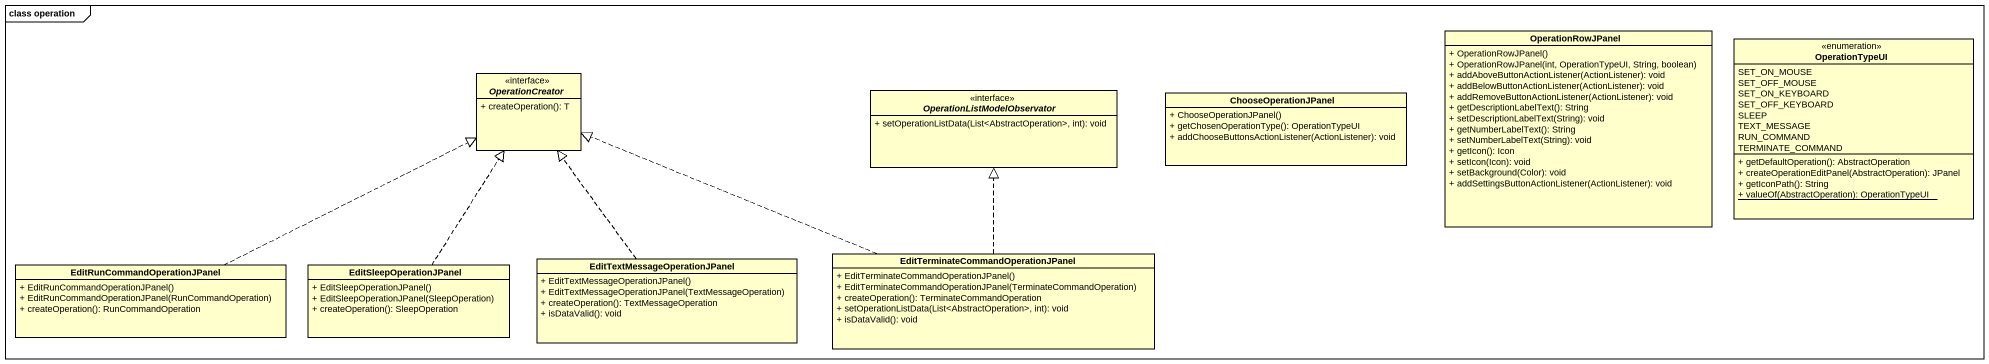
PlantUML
@startuml
mainframe class operation
hide circle
hide empty members
skinparam classAttributeIconSize 0
class OperationRowJPanel {
  + OperationRowJPanel()
  + OperationRowJPanel(int, OperationTypeUI, String, boolean)
  + addAboveButtonActionListener(ActionListener): void
  + addBelowButtonActionListener(ActionListener): void
  + addRemoveButtonActionListener(ActionListener): void
  + getDescriptionLabelText(): String
  + setDescriptionLabelText(String): void
  + getNumberLabelText(): String
  + setNumberLabelText(String): void
  + getIcon(): Icon
  + setIcon(Icon): void
  + setBackground(Color): void
  + addSettingsButtonActionListener(ActionListener): void
}
enum OperationTypeUI {
  SET_ON_MOUSE
  SET_OFF_MOUSE
  SET_ON_KEYBOARD
  SET_OFF_KEYBOARD
  SLEEP
  TEXT_MESSAGE
  RUN_COMMAND
  TERMINATE_COMMAND
  + getDefaultOperation(): AbstractOperation
  + createOperationEditPanel(AbstractOperation): JPanel
  + getIconPath(): String
  {static} + valueOf(AbstractOperation): OperationTypeUI
}
interface OperationCreator <<interface>> {
  + createOperation(): T
}
interface OperationListModelObservator <<interface>> {
  + setOperationListData(List<AbstractOperation>, int): void
}
class ChooseOperationJPanel {
  + ChooseOperationJPanel()
  + getChosenOperationType(): OperationTypeUI
  + addChooseButtonsActionListener(ActionListener): void
}
class "EditTextMessageOperationJPanel" as EditTextMessageOperationJPan {
  + EditTextMessageOperationJPanel()
  + EditTextMessageOperationJPanel(TextMessageOperation)
  + createOperation(): TextMessageOperation
  + isDataValid(): void
}
class "EditTerminateCommandOperationJPanel" as EditTerminateCommandOperatio {
  + EditTerminateCommandOperationJPanel()
  + EditTerminateCommandOperationJPanel(TerminateCommandOperation)
  + createOperation(): TerminateCommandOperation
  + setOperationListData(List<AbstractOperation>, int): void
  + isDataValid(): void
}
class "EditRunCommandOperationJPanel" as EditRunCommandOperationJPane {
  + EditRunCommandOperationJPanel()
  + EditRunCommandOperationJPanel(RunCommandOperation)
  + createOperation(): RunCommandOperation
}
class EditSleepOperationJPanel {
  + EditSleepOperationJPanel()
  + EditSleepOperationJPanel(SleepOperation)
  + createOperation(): SleepOperation
}
EditTextMessageOperationJPan .up.|> OperationCreator
EditTerminateCommandOperatio .left.|> OperationCreator
EditTerminateCommandOperatio .up.|> OperationListModelObservator
EditRunCommandOperationJPane .right.|> OperationCreator
EditSleepOperationJPanel .up.|> OperationCreator
@enduml
